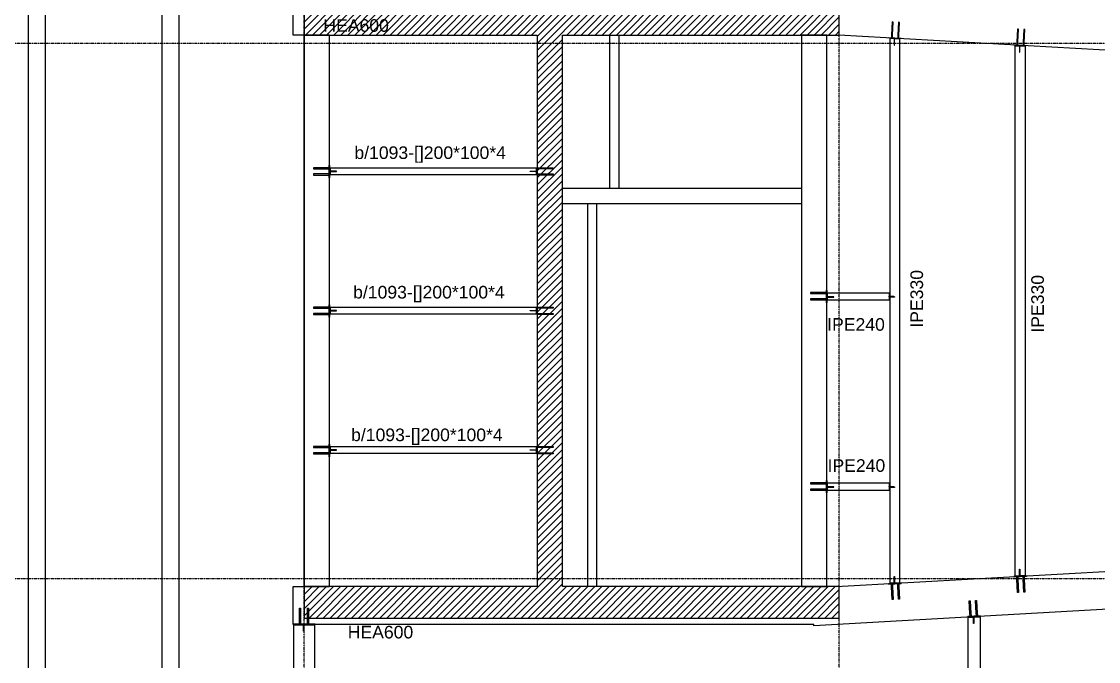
# Model space of a CAD drawing. Header units: millimetres. Extents: x -12345 to 95575, y -11225 to 31862.
# Drawn here: x 12509 to 29617, y 7182 to 17345 of the extents above; entities that cross this region are included whole.
import ezdxf
from ezdxf.enums import TextEntityAlignment as Align

# ---------------------------------------------------------------- set-up
doc = ezdxf.new("R2010")
doc.units = ezdxf.units.MM
doc.header["$LTSCALE"] = 0.95
doc.linetypes.add('Dash', pattern=[0.15875, 0.079375, -0.079375])
doc.linetypes.add('DXK_LINE_DOT3', pattern=[5.9187, 2.979, -0.9799, 0.9799, -0.9799])
for name, color, linetype, lineweight in [('0-2', 250, 'Dash', 9), ('E_TEXTO', 3, 'Continuous', 9), ('E_VIGAS-1', 31, 'Continuous', 25)]:
    doc.layers.add(name, color=color, linetype=linetype, lineweight=lineweight)
for name, color, linetype in [('COTAS', 8, 'Continuous'), ('HCB-ACH_PANT', 253, 'Continuous'), ('HCB-EJES', 1, 'Continuous'), ('HCB-PLATINAS', 5, 'Continuous'), ('HCB_PANTALLAS', 6, 'Continuous'), ('HCB_PLATINA', 4, 'Continuous'), ('HCB_VIGAS', 4, 'Continuous')]:
    doc.layers.add(name, color=color, linetype=linetype)
doc.styles.add('VERDANA', font='arial.ttf')

msp = doc.modelspace()

# ---------------------------------------------------------------- hatches: boundary and pattern name
at = {"layer": 'HCB-ACH_PANT'}
h = msp.add_hatch(dxfattribs=at)
h.set_pattern_fill('ANSI31', color=256, scale=25)
h.set_pattern_definition([(45, (-12679.4, -55448.78), (-56.1266, 56.1266), [])])
h.paths.add_polyline_path([(17000.2, 8370.1), (17000.2, 7870.1), (25500.2, 7870.1), (25500.2, 8370.1), (21100.2, 8370.1), (21100.2, 17130.1), (25500.2, 17130.1), (25500.2, 17630.1), (17000.2, 17630.1), (17000.2, 17130.1), (20700.2, 17130.1), (20700.2, 8370.1)])

# ---------------------------------------------------------------- linework, layer by layer
at = {"layer": '0-2'}
msp.add_line((20696.5, 17130.2), (20697, 17130.5), dxfattribs=at)
at = {"layer": 'COTAS'}
msp.add_line((17400.2, 17130.1), (17400.2, 17130.1), dxfattribs=at)
at = {"layer": 'E_VIGAS-1', "color": 30, "true_color": 0xf26722}
for p, q in [((38700.2, 16378.3), (25492.3, 17130.1)), ((21100.2, 14700.1), (24900.2, 14700.2)), ((24900.2, 14450.2), (21100.2, 14450.1)), ((25450.3, 8370.2), (38700.2, 9121))]:
    msp.add_line(p, q, dxfattribs=at)
for points in [[(38839.8, 8527.9), (25097.6, 7749.2), (25096.4, 7770.1), (18191, 7770.1), (17000.2, 7770.1), (16822.2, 7770.1), (16822.2, 8370.1), (17000.2, 8370.1), (17000.2, 17130.1), (16822.2, 17130.1), (16822.2, 17430.1), (16822.2, 17729.8), (17000.2, 17730.1), (17000.2, 17730.1), (25118.5, 17730.1), (25119.7, 17752.3), (38772.1, 16975.2)], [(17000.2, 17130.1), (17000.2, 8370.1), (17400.2, 8370.1), (17400.2, 17130.1), (17000.2, 17130.1)], [(21850.2, 17130.1), (21850.2, 14700.1), (22000.2, 14700.1), (22000.2, 17130.1)], [(21650.2, 8370.1), (21650.1, 14450.1), (21500.1, 14450.1), (21500.2, 8370.1)], [(21650.2, 8370.1), (21650.1, 14450.1), (21500.1, 14450.1), (21500.2, 8370.1)]]:
    msp.add_lwpolyline(points, dxfattribs=at)
msp.add_lwpolyline([(25300.2, 8370.1), (25300.2, 17130.1), (24900.2, 17130.1), (24900.2, 8370.1)], close=True, dxfattribs=at)
at = {"layer": 'HCB-EJES', "linetype": 'DXK_LINE_DOT3'}
for p, q in [((17000, -3906.8), (17000, 29407)), ((25500, -3906.8), (25500, 29407)), ((-10844.5, 17000), (94075, 17000)), ((-10844.5, 8500), (94075, 8500))]:
    msp.add_line(p, q, dxfattribs=at)
at = {"layer": 'HCB-PLATINAS', "color": 5}
for points in [[(26331.7, 17089.8), (26335.2, 17088.1), (26338.9, 17089.4), (26341, 17090.1), (26343.7, 17095.7), (26345.8, 17133.1), (26357.4, 17337.3), (26341.5, 17338.2), (26329.8, 17134), (26327.7, 17096.6), (26329.7, 17090.8)], [(26431.6, 17084.2), (26435.1, 17082.4), (26438.8, 17083.7), (26440.9, 17084.5), (26443.5, 17090), (26445.7, 17127.4), (26457.3, 17331.6), (26441.3, 17332.5), (26429.7, 17128.3), (26427.5, 17090.9), (26429.6, 17085.1)], [(28322.5, 16976.5), (28326.1, 16974.8), (28329.8, 16976.1), (28331.9, 16976.8), (28334.5, 16982.3), (28336.6, 17019.8), (28348.3, 17223.9), (28332.3, 17224.9), (28320.7, 17020.7), (28318.5, 16983.2), (28320.6, 16977.5)], [(28422.4, 16970.8), (28425.9, 16969.1), (28429.6, 16970.4), (28431.7, 16971.1), (28434.4, 16976.7), (28436.5, 17014.1), (28448.1, 17218.3), (28432.1, 17219.2), (28420.5, 17015), (28418.4, 16977.6), (28420.4, 16971.8)], [(17392.7, 15011.9), (17394.2, 15015.5), (17392.7, 15019.1), (17391.9, 15021.2), (17386.2, 15023.5), (17348.7, 15023.5), (17144.2, 15023.5), (17144.2, 15007.5), (17348.7, 15007.5), (17386.2, 15007.5), (17391.9, 15009.9)], [(17392.7, 15011.9), (17394.2, 15015.5), (17392.7, 15019.1), (17391.9, 15021.2), (17386.2, 15023.5), (17348.7, 15023.5), (17144.2, 15023.5), (17144.2, 15007.5), (17348.7, 15007.5), (17386.2, 15007.5), (17391.9, 15009.9)], [(17392.7, 15011.9), (17394.2, 15015.5), (17392.7, 15019.1), (17391.9, 15021.2), (17386.2, 15023.5), (17348.7, 15023.5), (17144.2, 15023.5), (17144.2, 15007.5), (17348.7, 15007.5), (17386.2, 15007.5), (17391.9, 15009.9)], [(17392.7, 14911.9), (17394.2, 14915.5), (17392.7, 14919.1), (17391.9, 14921.2), (17386.2, 14923.5), (17348.7, 14923.5), (17144.2, 14923.5), (17144.2, 14907.5), (17348.7, 14907.5), (17386.2, 14907.5), (17391.9, 14909.9)], [(17392.7, 14911.9), (17394.2, 14915.5), (17392.7, 14919.1), (17391.9, 14921.2), (17386.2, 14923.5), (17348.7, 14923.5), (17144.2, 14923.5), (17144.2, 14907.5), (17348.7, 14907.5), (17386.2, 14907.5), (17391.9, 14909.9)], [(17392.7, 14911.9), (17394.2, 14915.5), (17392.7, 14919.1), (17391.9, 14921.2), (17386.2, 14923.5), (17348.7, 14923.5), (17144.2, 14923.5), (17144.2, 14907.5), (17348.7, 14907.5), (17386.2, 14907.5), (17391.9, 14909.9)], [(20707.7, 15011.9), (20706.2, 15015.5), (20707.7, 15019.1), (20708.5, 15021.2), (20714.2, 15023.5), (20751.7, 15023.5), (20956.2, 15023.5), (20956.2, 15007.5), (20751.7, 15007.5), (20714.2, 15007.5), (20708.5, 15009.9)], [(20707.7, 15011.9), (20706.2, 15015.5), (20707.7, 15019.1), (20708.5, 15021.2), (20714.2, 15023.5), (20751.7, 15023.5), (20956.2, 15023.5), (20956.2, 15007.5), (20751.7, 15007.5), (20714.2, 15007.5), (20708.5, 15009.9)], [(20707.7, 15011.9), (20706.2, 15015.5), (20707.7, 15019.1), (20708.5, 15021.2), (20714.2, 15023.5), (20751.7, 15023.5), (20956.2, 15023.5), (20956.2, 15007.5), (20751.7, 15007.5), (20714.2, 15007.5), (20708.5, 15009.9)], [(20707.7, 14911.9), (20706.2, 14915.5), (20707.7, 14919.1), (20708.5, 14921.2), (20714.2, 14923.5), (20751.7, 14923.5), (20956.2, 14923.5), (20956.2, 14907.5), (20751.7, 14907.5), (20714.2, 14907.5), (20708.5, 14909.9)], [(20707.7, 14911.9), (20706.2, 14915.5), (20707.7, 14919.1), (20708.5, 14921.2), (20714.2, 14923.5), (20751.7, 14923.5), (20956.2, 14923.5), (20956.2, 14907.5), (20751.7, 14907.5), (20714.2, 14907.5), (20708.5, 14909.9)], [(20707.7, 14911.9), (20706.2, 14915.5), (20707.7, 14919.1), (20708.5, 14921.2), (20714.2, 14923.5), (20751.7, 14923.5), (20956.2, 14923.5), (20956.2, 14907.5), (20751.7, 14907.5), (20714.2, 14907.5), (20708.5, 14909.9)], [(25292.7, 13028.9), (25294.2, 13032.5), (25292.7, 13036.1), (25291.9, 13038.1), (25286.2, 13040.5), (25248.7, 13040.5), (25044.2, 13040.5), (25044.2, 13024.5), (25248.7, 13024.5), (25286.2, 13024.5), (25291.9, 13026.8)], [(25292.7, 13028.9), (25294.2, 13032.5), (25292.7, 13036.1), (25291.9, 13038.1), (25286.2, 13040.5), (25248.7, 13040.5), (25044.2, 13040.5), (25044.2, 13024.5), (25248.7, 13024.5), (25286.2, 13024.5), (25291.9, 13026.8)], [(25292.7, 13028.9), (25294.2, 13032.5), (25292.7, 13036.1), (25291.9, 13038.1), (25286.2, 13040.5), (25248.7, 13040.5), (25044.2, 13040.5), (25044.2, 13024.5), (25248.7, 13024.5), (25286.2, 13024.5), (25291.9, 13026.8)], [(25292.7, 12928.9), (25294.2, 12932.5), (25292.7, 12936.1), (25291.9, 12938.1), (25286.2, 12940.5), (25248.7, 12940.5), (25044.2, 12940.5), (25044.2, 12924.5), (25248.7, 12924.5), (25286.2, 12924.5), (25291.9, 12926.8)], [(25292.7, 12928.9), (25294.2, 12932.5), (25292.7, 12936.1), (25291.9, 12938.1), (25286.2, 12940.5), (25248.7, 12940.5), (25044.2, 12940.5), (25044.2, 12924.5), (25248.7, 12924.5), (25286.2, 12924.5), (25291.9, 12926.8)], [(25292.7, 12928.9), (25294.2, 12932.5), (25292.7, 12936.1), (25291.9, 12938.1), (25286.2, 12940.5), (25248.7, 12940.5), (25044.2, 12940.5), (25044.2, 12924.5), (25248.7, 12924.5), (25286.2, 12924.5), (25291.9, 12926.8)], [(17392.7, 12798.5), (17394.2, 12802.1), (17392.7, 12805.7), (17391.9, 12807.8), (17386.2, 12810.1), (17348.7, 12810.1), (17144.2, 12810.1), (17144.2, 12794.1), (17348.7, 12794.1), (17386.2, 12794.1), (17391.9, 12796.5)], [(17392.7, 12698.5), (17394.2, 12702.1), (17392.7, 12705.7), (17391.9, 12707.8), (17386.2, 12710.1), (17348.7, 12710.1), (17144.2, 12710.1), (17144.2, 12694.1), (17348.7, 12694.1), (17386.2, 12694.1), (17391.9, 12696.5)], [(20707.7, 12798.5), (20706.2, 12802.1), (20707.7, 12805.7), (20708.5, 12807.8), (20714.2, 12810.1), (20751.7, 12810.1), (20956.2, 12810.1), (20956.2, 12794.1), (20751.7, 12794.1), (20714.2, 12794.1), (20708.5, 12796.5)], [(20707.7, 12698.5), (20706.2, 12702.1), (20707.7, 12705.7), (20708.5, 12707.8), (20714.2, 12710.1), (20751.7, 12710.1), (20956.2, 12710.1), (20956.2, 12694.1), (20751.7, 12694.1), (20714.2, 12694.1), (20708.5, 12696.5)], [(17392.7, 10583.5), (17394.2, 10587.1), (17392.7, 10590.7), (17391.9, 10592.8), (17386.2, 10595.1), (17348.7, 10595.1), (17144.2, 10595.1), (17144.2, 10579.1), (17348.7, 10579.1), (17386.2, 10579.1), (17391.9, 10581.5)], [(17392.7, 10483.5), (17394.2, 10487.1), (17392.7, 10490.7), (17391.9, 10492.8), (17386.2, 10495.1), (17348.7, 10495.1), (17144.2, 10495.1), (17144.2, 10479.1), (17348.7, 10479.1), (17386.2, 10479.1), (17391.9, 10481.5)], [(20707.7, 10583.5), (20706.2, 10587.1), (20707.7, 10590.7), (20708.5, 10592.8), (20714.2, 10595.1), (20751.7, 10595.1), (20956.2, 10595.1), (20956.2, 10579.1), (20751.7, 10579.1), (20714.2, 10579.1), (20708.5, 10581.5)], [(20707.7, 10483.5), (20706.2, 10487.1), (20707.7, 10490.7), (20708.5, 10492.8), (20714.2, 10495.1), (20751.7, 10495.1), (20956.2, 10495.1), (20956.2, 10479.1), (20751.7, 10479.1), (20714.2, 10479.1), (20708.5, 10481.5)], [(25292.7, 10009), (25294.2, 10012.6), (25292.7, 10016.2), (25291.9, 10018.2), (25286.2, 10020.6), (25248.7, 10020.6), (25044.2, 10020.6), (25044.2, 10004.6), (25248.7, 10004.6), (25286.2, 10004.6), (25291.9, 10006.9)], [(25292.7, 10009), (25294.2, 10012.6), (25292.7, 10016.2), (25291.9, 10018.2), (25286.2, 10020.6), (25248.7, 10020.6), (25044.2, 10020.6), (25044.2, 10004.6), (25248.7, 10004.6), (25286.2, 10004.6), (25291.9, 10006.9)], [(25292.7, 10009), (25294.2, 10012.6), (25292.7, 10016.2), (25291.9, 10018.2), (25286.2, 10020.6), (25248.7, 10020.6), (25044.2, 10020.6), (25044.2, 10004.6), (25248.7, 10004.6), (25286.2, 10004.6), (25291.9, 10006.9)], [(25292.7, 9909), (25294.2, 9912.6), (25292.7, 9916.2), (25291.9, 9918.2), (25286.2, 9920.6), (25248.7, 9920.6), (25044.2, 9920.6), (25044.2, 9904.6), (25248.7, 9904.6), (25286.2, 9904.6), (25291.9, 9906.9)], [(25292.7, 9909), (25294.2, 9912.6), (25292.7, 9916.2), (25291.9, 9918.2), (25286.2, 9920.6), (25248.7, 9920.6), (25044.2, 9920.6), (25044.2, 9904.6), (25248.7, 9904.6), (25286.2, 9904.6), (25291.9, 9906.9)], [(25292.7, 9909), (25294.2, 9912.6), (25292.7, 9916.2), (25291.9, 9918.2), (25286.2, 9920.6), (25248.7, 9920.6), (25044.2, 9920.6), (25044.2, 9904.6), (25248.7, 9904.6), (25286.2, 9904.6), (25291.9, 9906.9)], [(26331.7, 8412.6), (26335.2, 8414.3), (26338.9, 8413), (26341, 8412.3), (26343.7, 8406.7), (26345.8, 8369.3), (26357.4, 8165.1), (26341.5, 8164.2), (26329.8, 8368.4), (26327.7, 8405.8), (26329.7, 8411.6)], [(26431.6, 8418.3), (26435.1, 8420), (26438.8, 8418.7), (26440.9, 8417.9), (26443.5, 8412.4), (26445.7, 8375), (26457.3, 8170.8), (26441.3, 8169.9), (26429.7, 8374.1), (26427.5, 8411.5), (26429.6, 8417.3)], [(28322.5, 8525.4), (28326.1, 8527.1), (28329.8, 8525.8), (28331.8, 8525.1), (28334.5, 8519.5), (28336.6, 8482.1), (28348.2, 8277.9), (28332.3, 8277), (28320.7, 8481.2), (28318.5, 8518.6), (28320.5, 8524.4)], [(28422.4, 8531.1), (28425.9, 8532.8), (28429.6, 8531.5), (28431.7, 8530.7), (28434.3, 8525.2), (28436.5, 8487.8), (28448.1, 8283.6), (28432.1, 8282.7), (28420.5, 8486.9), (28418.4, 8524.3), (28420.4, 8530.1)], [(27588.8, 7897.9), (27585.3, 7896.2), (27581.6, 7897.5), (27579.5, 7898.2), (27576.9, 7903.7), (27574.7, 7941.2), (27563.1, 8145.4), (27579.1, 8146.3), (27590.7, 7942.1), (27592.8, 7904.7), (27590.8, 7898.9)], [(27688.7, 7903.6), (27685.2, 7901.9), (27681.5, 7903.2), (27679.4, 7903.9), (27676.7, 7909.4), (27674.6, 7946.9), (27663, 8151), (27678.9, 8151.9), (27690.6, 7947.8), (27692.7, 7910.3), (27690.7, 7904.6)], [(16935.3, 7777.6), (16931.7, 7776.1), (16928, 7777.6), (16926, 7778.5), (16923.7, 7784.1), (16923.7, 7821.6), (16923.7, 8026.1), (16939.7, 8026.1), (16939.7, 7821.6), (16939.7, 7784.1), (16937.3, 7778.5)], [(17065.3, 7777.6), (17061.7, 7776.1), (17058, 7777.6), (17056, 7778.5), (17053.7, 7784.1), (17053.7, 7821.6), (17053.7, 8026.1), (17069.7, 8026.1), (17069.7, 7821.6), (17069.7, 7784.1), (17067.3, 7778.5)]]:
    msp.add_lwpolyline(points, close=True, dxfattribs=at)
at = {"layer": 'HCB-PLATINAS', "color": 4}
for points in [[(26281.2, 17091.2), (26480.9, 17079.8), (26480.6, 17073.8), (26280.9, 17085.2)], [(28272.1, 16977.9), (28471.7, 16966.5), (28471.4, 16960.5), (28271.7, 16971.9)], [(17394.2, 14861.4), (17394.2, 15061.4), (17400.2, 15061.4), (17400.2, 14861.4)], [(17394.2, 14861.4), (17394.2, 15061.4), (17400.2, 15061.4), (17400.2, 14861.4)], [(17394.2, 14861.4), (17394.2, 15061.4), (17400.2, 15061.4), (17400.2, 14861.4)], [(20706.2, 14861.4), (20706.2, 15061.4), (20700.2, 15061.4), (20700.2, 14861.4)], [(20706.2, 14861.4), (20706.2, 15061.4), (20700.2, 15061.4), (20700.2, 14861.4)], [(20706.2, 14861.4), (20706.2, 15061.4), (20700.2, 15061.4), (20700.2, 14861.4)], [(25294.2, 12878.4), (25294.2, 13078.4), (25300.2, 13078.4), (25300.2, 12878.4)], [(25294.2, 12878.4), (25294.2, 13078.4), (25300.2, 13078.4), (25300.2, 12878.4)], [(25294.2, 12878.4), (25294.2, 13078.4), (25300.2, 13078.4), (25300.2, 12878.4)], [(17394.2, 12648), (17394.2, 12848), (17400.2, 12848), (17400.2, 12648)], [(20706.2, 12648), (20706.2, 12848), (20700.2, 12848), (20700.2, 12648)], [(17394.2, 10433), (17394.2, 10633), (17400.2, 10633), (17400.2, 10433)], [(20706.2, 10433), (20706.2, 10633), (20700.2, 10633), (20700.2, 10433)], [(25294.2, 9858.5), (25294.2, 10058.5), (25300.2, 10058.5), (25300.2, 9858.5)], [(25294.2, 9858.5), (25294.2, 10058.5), (25300.2, 10058.5), (25300.2, 9858.5)], [(25294.2, 9858.5), (25294.2, 10058.5), (25300.2, 10058.5), (25300.2, 9858.5)], [(26281.2, 8411.2), (26480.9, 8422.6), (26480.6, 8428.6), (26280.9, 8417.2)], [(28272, 8524), (28471.7, 8535.4), (28471.4, 8541.4), (28271.7, 8530)], [(27739.2, 7905), (27539.5, 7893.6), (27539.8, 7887.6), (27739.5, 7899)]]:
    msp.add_lwpolyline(points, close=True, dxfattribs=at)
at = {"layer": 'HCB_PANTALLAS'}
msp.add_lwpolyline([(17000.2, 7870.1), (25500.2, 7870.1), (25500.2, 8370.1), (21100.2, 8370.1), (21100.2, 17130.1), (25500.2, 17130.1), (25500.2, 17630.1), (17000.2, 17630.1), (17000, 17130.1), (20700.2, 17130.1), (20700.2, 8370.1), (17000.2, 8370.1)], close=True, dxfattribs=at)
at = {"layer": 'HCB_PLATINA'}
msp.add_lwpolyline([(17175, 7776.1), (16825, 7776.1), (16825, 7770.1), (17175, 7770.1)], close=True, dxfattribs=at)
at = {"layer": 'HCB_VIGAS'}
for points in [[(12618, 23759.1), (12882, 23759.1), (12882, 1741), (12618, 1741)], [(26376.4, 17079.7), (26370.4, 17080.1), (26370.4, 16969.5), (26376.4, 16969.5)], [(28367.3, 16966.4), (28361.2, 16966.7), (28361.2, 16856.2), (28367.2, 16856.2)], [(17400.2, 14970.5), (17400.2, 14964.5), (17410.2, 14964.5), (17510.2, 14964.5), (17510.2, 14970.5), (17410.2, 14970.5)], [(17400.2, 14970.5), (17400.2, 14964.5), (17410.2, 14964.5), (17510.2, 14964.5), (17510.2, 14970.5), (17410.2, 14970.5)], [(17400.2, 14970.5), (17400.2, 14964.5), (17410.2, 14964.5), (17510.2, 14964.5), (17510.2, 14970.5), (17410.2, 14970.5)], [(20690.2, 15017.5), (17410.2, 15017.5), (17410.2, 14917.5), (20690.2, 14917.5)], [(20700.2, 14970.5), (20700.2, 14964.5), (20690.2, 14964.5), (20590.2, 14964.5), (20590.2, 14970.5), (20690.2, 14970.5)], [(20700.2, 14970.5), (20700.2, 14964.5), (20690.2, 14964.5), (20590.2, 14964.5), (20590.2, 14970.5), (20690.2, 14970.5)], [(20700.2, 14970.5), (20700.2, 14964.5), (20690.2, 14964.5), (20590.2, 14964.5), (20590.2, 14970.5), (20690.2, 14970.5)], [(26290.2, 12918.4), (25310.2, 12918.4), (25310.2, 13038.4), (26290.2, 13038.4)], [(25300.2, 12975.3), (25300.2, 12969.3), (25310.2, 12969.3), (25410.2, 12969.3), (25410.2, 12975.3), (25310.2, 12975.3)], [(25300.2, 12975.3), (25300.2, 12969.3), (25310.2, 12969.3), (25410.2, 12969.3), (25410.2, 12975.3), (25310.2, 12975.3)], [(25300.2, 12975.3), (25300.2, 12969.3), (25310.2, 12969.3), (25410.2, 12969.3), (25410.2, 12975.3), (25310.2, 12975.3)], [(26290.2, 12974.8), (26290.2, 12981.9), (26366.4, 12981.9), (26366.4, 12974.8)], [(26300.2, 12964.8), (26300.2, 12974.8), (26376.4, 12974.8), (26376.4, 12964.8)], [(17400.2, 12757.1), (17400.2, 12751.1), (17410.2, 12751.1), (17510.2, 12751.1), (17510.2, 12757.1), (17410.2, 12757.1)], [(20690.2, 12804.1), (17410.2, 12804.1), (17410.2, 12704.1), (20690.2, 12704.1)], [(20700.2, 12757.1), (20700.2, 12751.1), (20690.2, 12751.1), (20590.2, 12751.1), (20590.2, 12757.1), (20690.2, 12757.1)], [(17400.2, 10542.1), (17400.2, 10536.1), (17410.2, 10536.1), (17510.2, 10536.1), (17510.2, 10542.1), (17410.2, 10542.1)], [(17410.2, 10489.1), (20690.2, 10489.1), (20690.2, 10589.1), (17410.2, 10589.1)], [(20700.2, 10542.1), (20700.2, 10536.1), (20690.2, 10536.1), (20590.2, 10536.1), (20590.2, 10542.1), (20690.2, 10542.1)], [(25300.2, 9955.4), (25300.2, 9949.4), (25310.2, 9949.4), (25410.2, 9949.4), (25410.2, 9955.4), (25310.2, 9955.4)], [(25300.2, 9955.4), (25300.2, 9949.4), (25310.2, 9949.4), (25410.2, 9949.4), (25410.2, 9955.4), (25310.2, 9955.4)], [(25300.2, 9955.4), (25300.2, 9949.4), (25310.2, 9949.4), (25410.2, 9949.4), (25410.2, 9955.4), (25310.2, 9955.4)], [(26290.2, 9898.5), (25310.2, 9898.5), (25310.2, 10018.5), (26290.2, 10018.5)], [(26290.2, 9954.9), (26290.2, 9962), (26366.4, 9962), (26366.4, 9954.9)], [(26300.2, 9944.9), (26300.2, 9954.9), (26376.4, 9954.9), (26376.4, 9944.9)], [(28367.2, 8535.5), (28361.2, 8535.2), (28361.2, 8645.7), (28367.2, 8645.7)], [(26376.4, 8422.7), (26370.4, 8422.3), (26370.4, 8532.9), (26376.4, 8532.9)], [(27629.5, 7892.8), (27635.5, 7893.1), (27635.5, 7782.6), (27629.5, 7782.6)], [(16993.5, 7660.5), (16987.5, 7660.8), (16987.5, 7670.1), (16987.5, 7770.1), (16993.5, 7770.1), (16993.5, 7670.1)]]:
    msp.add_lwpolyline(points, close=True, dxfattribs=at)
for points in [[(15007, 23520.9), (15007, 1741), (14743, 1741), (14743, 23759.1), (15007, 23759.1), (15007, 23521.3)], [(26460.2, 17065), (26300.2, 17074.1)], [(26300.2, 17074.1), (26300.2, 8428.3), (26460.2, 8437.4)], [(26460.2, 8437.4), (26460.2, 17065)], [(28291, 8541.2), (28291, 16960.8), (28451, 16951.7), (28451, 8550.2)], [(28291, 8541.2), (28451, 8550.2)], [(27735.2, 7888.7), (27735.2, 1708.4), (27545.2, 1708.4), (27545.2, 6148.1), (27545.2, 7877.9), (27735.2, 7888.7)]]:
    msp.add_lwpolyline(points, dxfattribs=at)
msp.add_lwpolyline([(17162.4, 0, 0.6045432), (16905, 134.4, 0.2230954), (16834.3, 5.9), (16835, 1400.1), (16835, 7765.6), (17165, 7765.6), (17162.3, 2.3)], format="xyb", dxfattribs=at)

# ---------------------------------------------------------------- texts
at = {"layer": 'E_TEXTO', "style": 'VERDANA'}
for s, p in [('HEA600', (17824, 17181.9)), ('b/1093-[]200*100*4', (19000, 15162)), ('b/1093-[]200*100*4', (18980.2, 12946.3)), ('IPE240', (25765.3, 12434.4)), ('b/1093-[]200*100*4', (18948.2, 10680.8)), ('IPE240', (25771.4, 10193.4)), ('HEA600', (18210.8, 7548.1))]:
    msp.add_text(s, height=200, dxfattribs=at).set_placement(p, align=Align.CENTER)
for p in [(26830, 12940.9), (28749.4, 12861.9)]:
    msp.add_text('IPE330', height=200, rotation=90, dxfattribs=at).set_placement(p, align=Align.CENTER)

doc.saveas('drawing.dxf')
